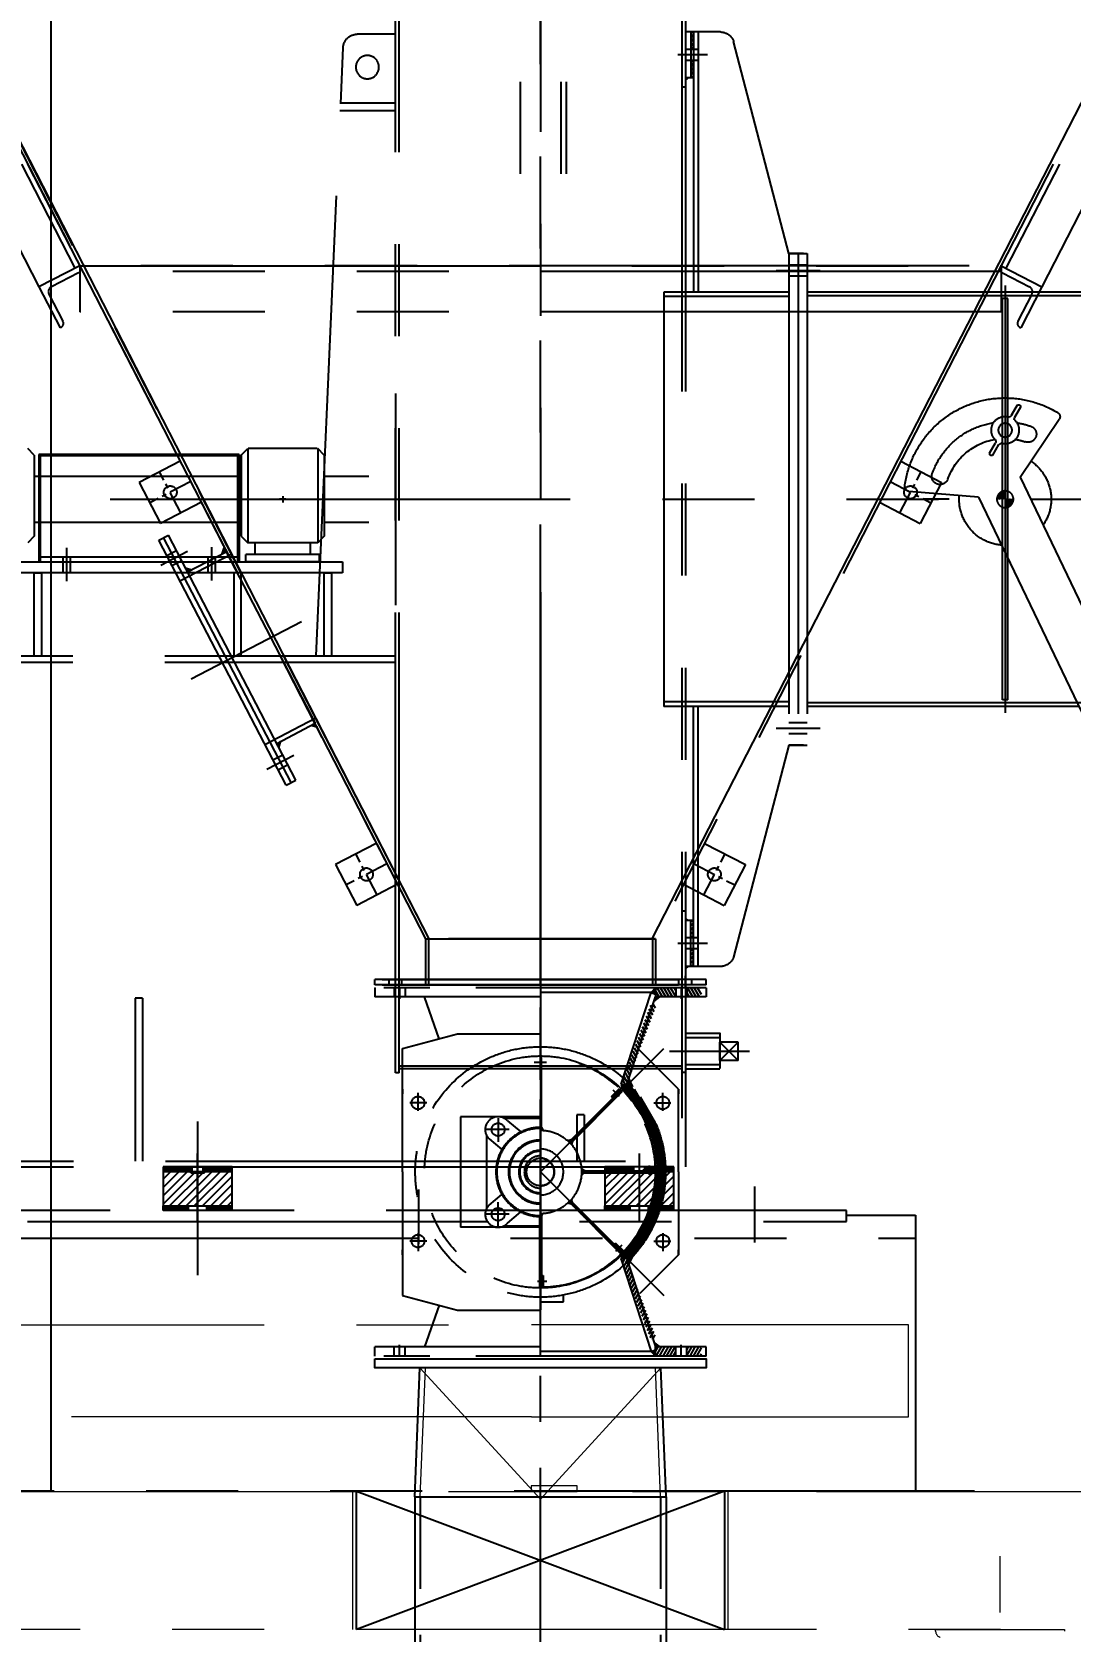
# Model space of a CAD drawing. Header units: inches. Extents: x 0 to 157513, y -28488 to 35640.
# Drawn here: x 32876 to 34004, y 22242 to 23979 of the extents above; entities that cross this region are included whole.
import ezdxf

# ---------------------------------------------------------------- set-up
doc = ezdxf.new("R2010")
doc.units = ezdxf.units.IN
doc.header["$LTSCALE"] = 400
doc.header["$MEASUREMENT"] = 0
for name, pattern in [('0', [0]), ('CENTER', [2, 1.25, -0.25, 0.25, -0.25]), ('DASHED2', [0.375, 0.25, -0.125]), ('HIDDEN', [9.525, 6.35, -3.175]), ('HIDDEN2', [4.7625, 3.175, -1.5875]), ('PHANTOM', [2.5, 1.25, -0.25, 0.25, -0.25, 0.25, -0.25])]:
    doc.linetypes.add(name, pattern=pattern)
for name, color, linetype in [('BF', 8, 'PHANTOM'), ('cen', 1, 'CENTER'), ('hid', 3, 'HIDDEN2')]:
    doc.layers.add(name, color=color, linetype=linetype)
for name, color, linetype, lineweight in [('BF STR', 8, 'PHANTOM', 5), ('R- PHANTOM', 3, 'PHANTOM', 9), ('R-OBJECT', 2, 'Continuous', 20)]:
    doc.layers.add(name, color=color, linetype=linetype, lineweight=lineweight)
doc.styles.add('ROMANS', font='romans')
doc.dimstyles.new('SAM2 60 SC', dxfattribs={"dimscale": 60, "dimtxt": 2.5, "dimasz": 2.5, "dimexe": 1.25, "dimexo": 0.625, "dimtad": 1, "dimtoh": 1, "dimdec": 0, "dimdsep": 46, "dimtxsty": 'ROMANS', "dimblk": 'OBLIQUE', "dimcen": 2.5, "dimclrd": 1, "dimclre": 1, "dimclrt": 256, "dimadec": 0, "dimazin": 2, "dimtfac": 1, "dimtdec": 0, "dimtofl": 0, "dimtmove": 0, "dimatfit": 3, "dimfxl": 1, "dimtolj": 1, "dimtzin": 0, "dimarcsym": 1})
pattern_1 = [(45, (-138936.4814, 48009.567), (-2.24506403, 2.24506403), [])]

# ---------------------------------------------------------------- blocks, each defined once
blk = doc.blocks.new('611bf4 strgaele')
at = {"layer": 'BF STR'}
for p, q in [((-272699.8, 36579.1, 0.1), (-269909.5, 36579.1, 0.1)), ((-269499.8, 36579.1, -0.3), (-269909.5, 36579.1, -0.3)), ((-269499.8, 36479.2, -0.3), (-269499.8, 36579.1, -0.3)), ((-269909.5, 36479.2, 0.1), (-272699.8, 36479.2, 0.1)), ((-269909.5, 36479.2, -0.3), (-269499.8, 36479.2, -0.3)), ((-269909.8, 36404.1, 0), (-269909.8, 36398.1, 0)), ((-269859.8, 36404.1, 0), (-269909.8, 36404.1, 0)), ((-269859.8, 36398.1, 0), (-269859.8, 36404.1, 0)), ((-272599.8, 36398.1), (-267199.8, 36398.1)), ((-270103.8, 36248.1, 0), (-270103.8, 36398.1, 0)), ((-269909.8, 36398.1, 0), (-269859.8, 36398.1, 0)), ((-269695.8, 36248.1, 0), (-269695.8, 36398.1, 0)), ((-269400.4, 35266.4), (-269400.4, 36327.9)), ((-267599.8, 36248.1, -1749.7), (-272199.8, 36248.1, -1749.7)), ((-269470.4, 36246.4, -657693.4), (-269470.4, 36248.1, -657693.4)), ((-269470.4, 36248.1, -657693.4), (-269330.4, 36248.1, -657693.4)), ((-269330.4, 36248.1, -657693.4), (-269330.4, 36246.4, -657693.4))]:
    blk.add_line(p, q, dxfattribs=at)
blk.add_arc((-269463.4, 36246.4, -657693.4), 7, 180.0223, 254.0092, dxfattribs=at)
blk = doc.blocks.new('611bf4ele')
at = {"layer": 'BF', "linetype": '0'}
blk.add_line((-256041.6, 43461.3, 139.3), (-256041.6, 36398.1, 139.3), dxfattribs=at)
at = {"layer": 'BF', "linetype": 'HIDDEN', "ltscale": 300}
for p, q in [((-256592.4, 38870.9, 139.3), (-255630.7, 36998.3, 139.3)), ((-254426.8, 38870.9, 139.3), (-255388.5, 36998.3, 139.3))]:
    blk.add_line(p, q, dxfattribs=at)
at = {"layer": 'BF'}
for p, q in [((-255509.6, 36948.1, 139.3), (-255509.6, 38879.2, 139.3)), ((-256579.9, 38729.2, 139.3), (-256054.5, 37706.2, 139.3)), ((-256530.4, 38729.2, 139.3), (-256015.4, 37726.5, 139.3)), ((-256523.7, 38729.2, 139.3), (-255634.6, 36998.1, 139.3)), ((-255531.6, 38729.2, 139.3), (-255531.6, 37729.2, 139.3)), ((-255487.6, 38729.2, 139.3), (-255487.6, 37729.2, 139.3)), ((-255481.6, 38729.2, 139.3), (-255481.6, 37729.2, 139.3)), ((-254495.5, 38729.2, 139.3), (-255384.6, 36998.1, 139.3)), ((-254488.7, 38729.2, 139.3), (-255003.8, 37726.5, 139.3)), ((-254439.3, 38729.2, 139.3), (-254964.7, 37706.2, 139.3)), ((-256249.8, 38196.1, 139.3), (-255634.6, 36998.1, 139.3)), ((-256246.3, 38196.1, 139.3), (-255631, 36998.1, 139.3)), ((-256010.1, 37729.2, 139.3), (-256054.5, 37706.2, 139.3)), ((-256010.1, 37729.2, 139.3), (-255009.1, 37729.2, 139.3)), ((-256010.1, 37729.2, 139.3), (-256010.1, 37679.2, 139.3)), ((-256009.6, 37728.3, 139.3), (-256010.1, 37729.2, 139.3)), ((-255009.1, 37723.2, 139.3), (-256010.1, 37723.2, 139.3)), ((-255043.7, 37729.2, 139.3), (-255963, 37729.2, 139.3)), ((-255009.6, 37728.3, 139.3), (-255009.1, 37729.2, 139.3)), ((-255009.1, 37729.2, 139.3), (-255009.1, 37679.2, 139.3)), ((-255009.1, 37729.2, 139.3), (-254964.7, 37706.2, 139.3)), ((-256054.5, 37706.2, 139.3), (-256031.4, 37661.8, 139.3)), ((-256011.7, 37721.6, 139.3), (-256041, 37706.4, 139.3)), ((-255007.4, 37721.6, 139.3), (-254978.1, 37706.4, 139.3)), ((-254964.7, 37706.2, 139.3), (-254987.7, 37661.8, 139.3)), ((-256043.6, 37698.3, 139.3), (-256028.4, 37669, 139.3)), ((-254975.6, 37698.3, 139.3), (-254990.8, 37669, 139.3)), ((-255009.1, 37679.2, 139.3), (-256010.1, 37679.2, 139.3)), ((-256030.5, 37662.3, 139.3), (-256031.4, 37661.8, 139.3)), ((-254988.6, 37662.3, 139.3), (-254987.7, 37661.8, 139.3)), ((-255901.1, 37516.9, 139.3), (-255945.5, 37493.8, 139.3)), ((-255118, 37516.9, 139.3), (-255073.7, 37493.8, 139.3)), ((-255945.5, 37493.8, 139.3), (-255922.4, 37449.5, 139.3)), ((-255073.7, 37493.8, 139.3), (-255096.8, 37449.5, 139.3)), ((-255878, 37472.6, 139.3), (-255922.4, 37449.5, 139.3)), ((-255141.1, 37472.6, 139.3), (-255096.8, 37449.5, 139.3)), ((-255924.4, 37431.2, 139.3), (-255913.8, 37436.8, 139.3)), ((-255785.9, 37165.1, 139.3), (-255924.4, 37431.2, 139.3)), ((-255780.6, 37167.9, 139.3), (-255919.1, 37434, 139.3)), ((-255775.3, 37170.6, 139.3), (-255913.8, 37436.8, 139.3)), ((-255922.2, 37404.2, 139.3), (-255892.9, 37419.4, 139.3)), ((-255915.6, 37414.4, 139.3), (-255905, 37419.9, 139.3)), ((-255901.3, 37386.9, 139.3), (-255845.6, 37415.9, 139.3)), ((-255893, 37396.8, 139.3), (-255851.2, 37418.6, 139.3)), ((-255853.5, 37423, 139.3), (-255855.6, 37416.3, 139.3)), ((-255851.2, 37418.6, 139.3), (-255754.2, 37232.3, 139.3)), ((-255910.1, 37403.7, 139.3), (-255899.4, 37409.3, 139.3)), ((-255895.3, 37401.3, 139.3), (-255888.5, 37399.1, 139.3)), ((-255889, 37280.5, 139.3), (-255769.2, 37342.9, 139.3)), ((-255809, 37209.4, 139.3), (-255754.2, 37237.9, 139.3)), ((-255796.1, 37210.5, 139.3), (-255754.2, 37232.3, 139.3)), ((-255751.9, 37227.9, 139.3), (-255758.7, 37230, 139.3)), ((-255793.7, 37206.1, 139.3), (-255791.6, 37212.8, 139.3)), ((-255806.8, 37182.4, 139.3), (-255777.5, 37197.6, 139.3)), ((-255800.2, 37192.6, 139.3), (-255789.6, 37198.1, 139.3)), ((-255794.7, 37181.9, 139.3), (-255784.1, 37187.5, 139.3)), ((-255785.9, 37165.1, 139.3), (-255775.3, 37170.6, 139.3)), ((-255688, 37101.9, 139.3), (-255732.3, 37078.8, 139.3)), ((-255331.2, 37101.9, 139.3), (-255286.8, 37078.8, 139.3)), ((-255732.3, 37078.8, 139.3), (-255709.2, 37034.5, 139.3)), ((-255286.8, 37078.8, 139.3), (-255310, 37034.5, 139.3)), ((-255664.9, 37057.6, 139.3), (-255709.2, 37034.5, 139.3)), ((-255354.3, 37057.6, 139.3), (-255310, 37034.5, 139.3)), ((-255634.6, 36998.1, 139.3), (-255384.6, 36998.1, 139.3)), ((-255634.6, 36998.1, 139.3), (-255634.6, 36948.1, 139.3)), ((-255634.6, 36998.1, 139.3), (-255634.6, 36948.1, 139.3)), ((-255631.2, 36998.1, 139.3), (-255631.2, 36948.1, 139.3)), ((-255384.6, 36998.1, 139.3), (-255609.6, 36998.1, 139.3)), ((-255387.8, 36998.1, 139.3), (-255387.8, 36948.1, 139.3)), ((-255384.6, 36998.1, 139.3), (-255384.6, 36948.1, 139.3)), ((-255384.6, 36998.1, 139.3), (-255384.6, 36948.1, 139.3)), ((-255329.6, 36954.1, 139.3), (-255689.6, 36954.1, 139.3)), ((-255689.6, 36948.1, 139.3), (-255689.6, 36954.1, 139.3)), ((-255329.6, 36948.1, 139.3), (-255689.6, 36948.1, 139.3)), ((-255681.6, 36954.1, 139.3), (-255359.6, 36954.1, 139.3)), ((-255681.6, 36948.1, 139.3), (-255359.6, 36948.1, 139.3)), ((-255674.1, 36948.1, 139.3), (-255674.1, 36954.1, 139.3)), ((-255667.1, 36945.1, 139.3), (-255667.1, 36958, 139.3)), ((-255660.1, 36948.1, 139.3), (-255660.1, 36954.1, 139.3)), ((-255359.1, 36948.1, 139.3), (-255359.1, 36954.1, 139.3)), ((-255352.1, 36945.1, 139.3), (-255352.1, 36958, 139.3)), ((-255345.1, 36948.1, 139.3), (-255345.1, 36954.1, 139.3)), ((-255329.6, 36948.1, 139.3), (-255329.6, 36954.1, 139.3))]:
    blk.add_line(p, q, dxfattribs=at)
at = {"layer": 'BF', "linetype": 'CENTER', "ltscale": 0.05}
for p, q in [((-255900.3, 37461, 139.3), (-255923.4, 37505.4, 139.3)), ((-255118.9, 37461, 139.3), (-255095.8, 37505.4, 139.3)), ((-255889.6, 37494.8, 139.3), (-255933.9, 37471.7, 139.3)), ((-255129.5, 37494.8, 139.3), (-255085.2, 37471.7, 139.3)), ((-255676.5, 37079.8, 139.3), (-255720.8, 37056.7, 139.3)), ((-255687.1, 37046, 139.3), (-255710.2, 37090.4, 139.3)), ((-255342.7, 37079.8, 139.3), (-255298.4, 37056.7, 139.3)), ((-255332.1, 37046, 139.3), (-255308.9, 37090.4, 139.3))]:
    blk.add_line(p, q, dxfattribs=at)
at = {"layer": 'BF'}
for centre in [(-255911.8, 37483.2, 139.3), (-255107.4, 37483.2, 139.3), (-255698.6, 37068.2, 139.3), (-255320.6, 37068.2, 139.3)]:
    blk.add_circle(centre, 7, dxfattribs=at)
for centre, radius, start, end in [((-256014, 37726, 139.3), 5, 297.4246, 27.4246), ((-255005.1, 37726, 139.3), 5, 152.5754, 242.5754), ((-256038.3, 37701.1, 139.3), 6, 117.4246, 207.4246), ((-254980.9, 37701.1, 139.3), 6, 332.5754, 62.5754), ((-256032.8, 37666.7, 139.3), 5, 297.4246, 27.4246), ((-254986.3, 37666.7, 139.3), 5, 152.5754, 242.5754)]:
    blk.add_arc(centre, radius, start, end, dxfattribs=at)
for points in [[(-255853.5, 37423, 139.3), (-255851.2, 37418.6, 139.3), (-255855.6, 37416.3, 139.3)], [(-255895.3, 37401.3, 139.3), (-255893, 37396.8, 139.3), (-255888.5, 37399.1, 139.3)], [(-255751.9, 37227.9, 139.3), (-255754.2, 37232.3, 139.3), (-255758.7, 37230, 139.3)], [(-255793.7, 37206.1, 139.3), (-255796.1, 37210.5, 139.3), (-255791.6, 37212.8, 139.3)]]:
    blk.add_solid(points, dxfattribs=at)
blk = doc.blocks.new('racele04')
at = {"layer": 'BF', "ltscale": 0.5}
h = blk.add_hatch(color=256, dxfattribs=at)
h.paths.add_polyline_path([(8641.5, 71565.5), (8637, 71560.5), (8641.5, 71558.7)])
h.paths.add_polyline_path([(8646.3, 71555.5), (8641.5, 71555.5), (8639.7, 71550.8)])
h = blk.add_hatch(dxfattribs=at)
h.set_pattern_fill('ANSI31', color=256, angle=75, style=0)
h.set_pattern_definition([(120, (-145097.6652, 77336.1222), (-2.74963066, -1.5875), [])])
h.paths.add_polyline_path([(8663.5, 71555.5), (8663.5, 71565.5), (8641.5, 71565.5), (8641.5, 71555.5)])
h.paths.add_polyline_path([(8691.5, 71555.5), (8691.5, 71565.5), (8675.5, 71565.5), (8675.5, 71555.5)])
h = blk.add_hatch(dxfattribs=at)
h.set_pattern_fill('ANSI31', color=256, angle=75, style=0)
h.set_pattern_definition([(120, (-145097.6652, 77323.6222), (-2.74963066, -1.5875), [])])
h.paths.add_polyline_path([(8641.5, 71543), (8641.5, 71546.2), (8637, 71548), (8619.7, 71502.2), (8624.4, 71497.5)])
h.paths.add_polyline_path([(8624.4, 71497.5), (8619.7, 71502.2), (8606.6, 71467.3, -0.012023), (8611.4, 71462.8)])
h.paths.add_polyline_path([(8611.4, 71462.8, 0.012023), (8606.6, 71467.3), (8604.1, 71460.7), (8609.9, 71458.8)])
h = blk.add_hatch(dxfattribs=at)
h.set_pattern_fill('ANSI31', color=256, style=0)
h.set_pattern_definition(pattern_1)
h.paths.add_polyline_path([(8517.5, 71484.2), (8516.5, 71484.2), (8516.5, 71410.4, -0.005788), (8517.5, 71410.4)])
h.paths.add_polyline_path([(8517.5, 71490.4, 0.002083), (8516.5, 71490.4), (8516.5, 71484.2), (8517.5, 71484.2)])
h = blk.add_hatch(dxfattribs=at)
h.set_pattern_fill('ANSI31', color=256, scale=0.520833, angle=45, style=0)
h.set_pattern_definition([(90, (-128728.5544, 79661.5774), (-1.653645833, 1e-16), [])])
h.paths.add_polyline_path([(8602.6, 71456), (8598.2, 71451.6), (8599.7, 71450.1), (8604.1, 71454.5, 0.004167)])
h.paths.add_polyline_path([(8598.2, 71451.6), (8593.8, 71447.2), (8595.3, 71445.7), (8599.7, 71450.1)])
h = blk.add_hatch(color=256, dxfattribs=at)
h.paths.add_polyline_path([(8609.9, 71458.8), (8604.1, 71460.7), (8605.6, 71454.5)])
h.paths.add_polyline_path([(8612.7, 71466.4), (8611.4, 71462.8, -0.01327), (8616.4, 71457.7)])
h = blk.add_hatch(dxfattribs=at)
h.set_pattern_fill('ANSI31', color=256, scale=0.5, angle=75, style=0)
h.set_pattern_definition([(120, (-138989.3091, 79081.0442), (-1.374815329, -0.79375), [])])
h.paths.add_polyline_path([(8635, 71432.2), (8626.2, 71427.3, -0.129021), (8642.5, 71365.4), (8652.5, 71365.4, 0.129021)])
h.paths.add_polyline_path([(8612.7, 71461.6), (8605.6, 71454.5, -0.068142), (8626.2, 71427.3), (8635, 71432.2, 0.068142)])
h = blk.add_hatch(dxfattribs=at)
h.set_pattern_fill('ANSI31', color=256, angle=45, style=0)
h.set_pattern_definition([(90, (-113017.436, 50494.7046), (-3.175, 2e-16), [])])
h.paths.add_polyline_path([(8599.7, 71450.1), (8547.6, 71398, -0.005788), (8548.3, 71397.2), (8600.4, 71449.4)])
h.paths.add_polyline_path([(8600.4, 71449.4), (8548.3, 71397.2, -0.005788), (8549, 71396.5), (8601.2, 71448.6)])
for points in [[(8519.4, 71410.3, 0.010211), (8517.5, 71410.4), (8517.5, 71413.6)], [(8549.8, 71400.3), (8546.2, 71399.2, -0.010211), (8547.6, 71398)], [(8550.3, 71395.1, 0.010211), (8549, 71396.5), (8551.3, 71398.8)], [(8564.7, 71366.5), (8561.4, 71368.3, -0.010211), (8561.5, 71366.5)], [(8561.4, 71362.5, 0.010211), (8561.5, 71364.4), (8564.7, 71364.4)], [(8546.2, 71331.6, 0.010211), (8547.6, 71332.9), (8549.8, 71330.6)], [(8551.3, 71332.1), (8550.3, 71335.7, -0.010211), (8549, 71334.3)], [(8517.5, 71317.2), (8519.4, 71320.5, -0.010211), (8517.5, 71320.4)]]:
    blk.add_hatch(color=256, dxfattribs=at).paths.add_polyline_path(points)
h = blk.add_hatch(dxfattribs=at)
h.set_pattern_fill('ANSI31', color=256, style=0)
h.set_pattern_definition(pattern_1)
h.paths.add_polyline_path([(8635.2, 71366.5), (8561.5, 71366.5, -0.005788), (8561.5, 71365.4), (8635.2, 71365.4)])
h.paths.add_polyline_path([(8635.2, 71365.4), (8561.5, 71365.4, -0.005788), (8561.5, 71364.4), (8635.2, 71364.4)])
h = blk.add_hatch(dxfattribs=at)
h.set_pattern_fill('ANSI31', color=256, scale=0.5, angle=75, style=0)
h.set_pattern_definition([(240, (-138989.3091, 81997.3385), (-1.374815329, 0.79375), [])])
h.paths.add_polyline_path([(8635, 71298.6), (8626.2, 71303.6, 0.129021), (8642.5, 71365.4), (8652.5, 71365.4, -0.129021)])
h.paths.add_polyline_path([(8612.7, 71269.3), (8605.6, 71276.3, 0.068142), (8626.2, 71303.6), (8635, 71298.6, -0.068142)])
h = blk.add_hatch(dxfattribs=at)
h.set_pattern_fill('ANSI31', color=256, scale=0.520833, style=0)
h.set_pattern_definition([(45, (-129421.8262, 79743.099), (-1.169304182, 1.169304182), [])])
h.paths.add_polyline_path([(8641.5, 71368.5), (8635.2, 71368.5), (8635.2, 71366.5), (8641.5, 71366.5, 0.004167)])
h.paths.add_polyline_path([(8635.2, 71368.5), (8629, 71368.5), (8629, 71366.5), (8635.2, 71366.5)])
h = blk.add_hatch(dxfattribs=at)
h.set_pattern_fill('ANSI31', color=256, angle=-45, style=0)
h.set_pattern_definition([(360, (-159021.2718, 64579.8422), (1e-15, 3.175), [])])
h.paths.add_polyline_path([(8601.2, 71282.2), (8549, 71334.3, -0.005788), (8548.3, 71333.6), (8600.4, 71281.5)])
h.paths.add_polyline_path([(8600.4, 71281.5), (8548.3, 71333.6, -0.005788), (8547.6, 71332.9), (8599.7, 71280.7)])
h = blk.add_hatch(dxfattribs=at)
h.set_pattern_fill('ANSI31', color=256, angle=-90, style=0)
h.set_pattern_definition([(315, (-161506.4093, 90498.8877), (2.24506403, 2.24506403), [])])
h.paths.add_polyline_path([(8517.5, 71246.7), (8517.5, 71320.4, -0.005788), (8516.5, 71320.4), (8516.5, 71246.7)])
h.paths.add_polyline_path([(8516.5, 71246.7), (8516.5, 71320.4, -0.005788), (8515.4, 71320.4), (8515.4, 71246.7)])
h = blk.add_hatch(dxfattribs=at)
h.set_pattern_fill('ANSI31', color=256, scale=0.520833, angle=-45, style=0)
h.set_pattern_definition([(360, (-129854.399, 80290.9606), (4e-16, 1.653645833), [])])
h.paths.add_polyline_path([(8607.1, 71279.3), (8602.7, 71283.7), (8601.2, 71282.2), (8605.6, 71277.8, 0.004167)])
h.paths.add_polyline_path([(8602.7, 71283.7), (8598.2, 71288.1), (8596.8, 71286.6), (8601.2, 71282.2)])
h = blk.add_hatch(color=256, dxfattribs=at)
h.paths.add_polyline_path([(8605.6, 71276.3), (8604.1, 71270.2), (8609.9, 71272.1)])
h.paths.add_polyline_path([(8611.4, 71268), (8612.7, 71264.5), (8616.4, 71273.2, -0.01327)])
h = blk.add_hatch(dxfattribs=at)
h.set_pattern_fill('ANSI31', color=256, angle=75, style=0)
h.set_pattern_definition([(240, (-145097.6652, 83754.7605), (-2.74963066, 1.5875), [])])
h.paths.add_polyline_path([(8641.5, 71187.8), (8641.5, 71184.6), (8637, 71182.8), (8619.7, 71228.6), (8624.4, 71233.3)])
h.paths.add_polyline_path([(8624.4, 71233.3), (8619.7, 71228.6), (8606.6, 71263.5, 0.012023), (8611.4, 71268)])
h.paths.add_polyline_path([(8611.4, 71268, -0.012023), (8606.6, 71263.5), (8604.1, 71270.2), (8609.9, 71272.1)])
h = blk.add_hatch(dxfattribs=at)
h.set_pattern_fill('ANSI31', color=256, scale=0.520833, angle=-90, style=0)
h.set_pattern_definition([(315, (-129772.8775, 80984.2325), (1.169304182, 1.169304182), [])])
h.paths.add_polyline_path([(8519.6, 71240.4), (8519.6, 71246.7), (8517.5, 71246.7), (8517.5, 71240.4, 0.004167)])
h.paths.add_polyline_path([(8519.6, 71246.7), (8519.6, 71252.9), (8517.5, 71252.9), (8517.5, 71246.7)])
h = blk.add_hatch(color=256, dxfattribs=at)
h.paths.add_polyline_path([(8641.5, 71172.3), (8637, 71170.5), (8641.5, 71165.5)])
h.paths.add_polyline_path([(8639.7, 71180.3), (8641.5, 71175.5), (8646.3, 71175.5)])
h = blk.add_hatch(dxfattribs=at)
h.set_pattern_fill('ANSI31', color=256, angle=75, style=0)
h.set_pattern_definition([(240, (-145097.6652, 83742.4805), (-2.74963066, 1.5875), [])])
h.paths.add_polyline_path([(8641.5, 71175.5), (8641.5, 71165.5), (8663.5, 71165.5), (8663.5, 71175.5)])
h.paths.add_polyline_path([(8675.5, 71175.5), (8675.5, 71165.5), (8691.5, 71165.5), (8691.5, 71175.5)])
for p, q in [((8696.5, 71568.5, 405.6), (8336.5, 71568.5, 405.6)), ((8696.5, 71565.5, 405.6), (8336.5, 71565.5, 405.6)), ((8336.5, 71565.5, 405.6), (8336.5, 71555.5, 405.6)), ((8516.5, 71555.5, 405.6), (8336.5, 71555.5, 405.6)), ((8357.5, 71565.5, 405.6), (8357.5, 71555.5, 405.6)), ((8363.5, 71565.5, 405.6), (8363.5, 71553.4, 405.6)), ((8369.5, 71565.5, 405.6), (8369.5, 71555.5, 405.6)), ((8406.5, 71510.1, 405.6), (8390.5, 71555.5, 405.6)), ((8516.5, 71565.5, 405.6), (8516.5, 71165.5, 405.6)), ((8516.5, 71165.5, 405.6), (8516.5, 71565.5, 405.6)), ((8516.5, 71565.5, 405.6), (8516.5, 71165.5, 405.6)), ((8637, 71560.5, 405.6), (8516.5, 71560.5, 405.6)), ((8604.1, 71460.7, 405.6), (8637, 71560.5, 405.6)), ((8609.9, 71458.8, 405.6), (8641.5, 71555.5, 405.6)), ((8637, 71560.5, 405.6), (8641.5, 71565.5, 405.6)), ((8637, 71560.5, 405.6), (8641.5, 71558.7, 405.6)), ((8639.7, 71550.7, 405.6), (8646.3, 71555.5, 405.6)), ((8641.5, 71565.5, 405.6), (8641.5, 71555.5, 405.6)), ((8696.5, 71555.5, 405.6), (8641.5, 71555.5, 405.6)), ((8663.5, 71566, 405.6), (8663.5, 71555.5, 405.6)), ((8669.5, 71565.5, 405.6), (8669.5, 71553.4, 405.6)), ((8675.5, 71565.5, 405.6), (8675.5, 71555.5, 405.6)), ((8696.5, 71565.5, 405.6), (8696.5, 71555.5, 405.6)), ((8366.5, 71499.4, 405.6), (8426.5, 71515.4, 405.6)), ((8426.5, 71515.4, 405.6), (8516.5, 71515.4, 405.6)), ((8366.5, 71365.4, 405.6), (8366.5, 71499.4, 405.6)), ((8516.5, 71365.4, 405.6), (8650.6, 71499.6, 405.6)), ((8516.5, 71490.4, 405.6), (8516.5, 71460.4, 405.6)), ((8517.5, 71409.9, 405.6), (8517.5, 71490.4, 405.6)), ((8666.5, 71455.4, 405.6), (8624.4, 71497.5, 405.6)), ((8523.2, 71484.2, 405.6), (8509.6, 71484.2, 405.6)), ((8366.5, 71455.4, 405.6), (8366.5, 71450.1, 405.6)), ((8383.5, 71431.8, 405.6), (8383.5, 71451.4, 405.6)), ((8547.2, 71397.6, 405.6), (8604.1, 71454.5, 405.6)), ((8548.7, 71396.1, 405.6), (8605.6, 71453.1, 405.6)), ((8593.8, 71447.2, 405.6), (8602.6, 71456, 405.6)), ((8602.6, 71447.2, 405.6), (8595.6, 71454.2, 405.6)), ((8609.9, 71458.8, 405.6), (8604.1, 71460.7, 405.6)), ((8604.1, 71460.7, 405.6), (8605.6, 71454.5, 405.6)), ((8605.6, 71454.5, 405.6), (8612.7, 71461.6, 405.6)), ((8612.7, 71466.4, 405.6), (8616.4, 71457.7, 405.6)), ((8649.5, 71431.8, 405.6), (8649.5, 71451.4, 405.6)), ((8666.5, 71365.4, 405.6), (8666.5, 71455.4, 405.6)), ((8666.5, 71455.4, 405.6), (8666.5, 71450.1, 405.6)), ((8393.2, 71440.4, 405.6), (8374.7, 71440.4, 405.6)), ((8595.3, 71445.7, 405.6), (8593.8, 71447.2, 405.6)), ((8639.8, 71440.4, 405.6), (8658.3, 71440.4, 405.6)), ((8516.5, 71425.4, 405.6), (8429.5, 71425.4, 405.6)), ((8429.5, 71425.4, 405.6), (8429.5, 71305.4, 405.6)), ((8470.5, 71424, 405.6), (8470.5, 71398.2, 405.6)), ((8476.8, 71423.9, 405.6), (8516.5, 71423.9, 405.6)), ((8480.6, 71421.1, 405.6), (8495.2, 71408.9, 405.6)), ((8482.5, 71411.4, 405.6), (8457.9, 71411.4, 405.6)), ((8458, 71405.1, 405.6), (8458, 71325.8, 405.6)), ((8460.7, 71401.4, 405.6), (8474.7, 71389.8, 405.6)), ((8517.5, 71413.6, 405.6), (8519.4, 71410.3, 405.6)), ((8549.8, 71400.3, 405.6), (8546.2, 71399.2, 405.6)), ((8551.3, 71398.8, 405.6), (8550.3, 71395.1, 405.6)), ((8366.5, 71365.4, 405.6), (8366.5, 71231.4, 405.6)), ((8516.5, 71365.4, 405.6), (8650.6, 71231.3, 405.6)), ((8560.9, 71364.4, 405.6), (8641.5, 71364.4, 405.6)), ((8561, 71366.5, 405.6), (8641.5, 71366.5, 405.6)), ((8564.7, 71366.5, 405.6), (8561.4, 71368.3, 405.6)), ((8564.7, 71364.4, 405.6), (8561.4, 71362.5, 405.6)), ((8629, 71366.5, 405.6), (8629, 71368.5, 405.6)), ((8629, 71368.5, 405.6), (8641.5, 71368.5, 405.6)), ((8635.2, 71362.3, 405.6), (8635.2, 71372.3, 405.6)), ((8666.5, 71365.4, 405.6), (8666.5, 71275.4, 405.6)), ((8460.7, 71329.4, 405.6), (8474.7, 71341.1, 405.6)), ((8470.5, 71306.8, 405.6), (8470.5, 71332.6, 405.6)), ((8549.8, 71330.6, 405.6), (8546.2, 71331.6, 405.6)), ((8547.2, 71333.2, 405.6), (8604.1, 71276.3, 405.6)), ((8548.7, 71334.7, 405.6), (8605.6, 71277.8, 405.6)), ((8551.3, 71332.1, 405.6), (8550.3, 71335.7, 405.6)), ((8482.5, 71319.4, 405.6), (8457.9, 71319.4, 405.6)), ((8480.6, 71309.7, 405.6), (8495.2, 71322, 405.6)), ((8515.4, 71317.1, 405.6), (8515.4, 71240.4, 405.6)), ((8517.5, 71317.2, 405.6), (8519.4, 71320.5, 405.6)), ((8517.5, 71320.4, 405.6), (8517.5, 71240.4, 405.6)), ((8383.5, 71299, 405.6), (8383.5, 71279.4, 405.6)), ((8516.5, 71305.4, 405.6), (8429.5, 71305.4, 405.6)), ((8476.8, 71306.9, 405.6), (8516.5, 71306.9, 405.6)), ((8649.5, 71299, 405.6), (8649.5, 71279.4, 405.6)), ((8366.5, 71275.4, 405.6), (8366.5, 71280.7, 405.6)), ((8393.2, 71290.4, 405.6), (8374.7, 71290.4, 405.6)), ((8596.8, 71286.6, 405.6), (8598.2, 71288.1, 405.6)), ((8598.2, 71288.1, 405.6), (8607.1, 71279.3, 405.6)), ((8598.3, 71279.3, 405.6), (8605.3, 71286.3, 405.6)), ((8639.8, 71290.4, 405.6), (8658.3, 71290.4, 405.6)), ((8666.5, 71275.4, 405.6), (8666.5, 71280.7, 405.6)), ((8604.1, 71270.2, 405.6), (8605.6, 71276.3, 405.6)), ((8609.9, 71272.1, 405.6), (8604.1, 71270.2, 405.6)), ((8604.1, 71270.2, 405.6), (8637, 71170.5, 405.6)), ((8605.6, 71276.3, 405.6), (8612.7, 71269.3, 405.6)), ((8609.9, 71272.1, 405.6), (8641.5, 71175.5, 405.6)), ((8612.7, 71264.5, 405.6), (8616.4, 71273.2, 405.6)), ((8666.5, 71275.4, 405.6), (8624.4, 71233.3, 405.6)), ((8513.4, 71246.7, 405.6), (8523.4, 71246.7, 405.6)), ((8517.5, 71252.9, 405.6), (8519.6, 71252.9, 405.6)), ((8519.6, 71252.9, 405.6), (8519.6, 71240.4, 405.6)), ((8366.5, 71231.4, 405.6), (8426.5, 71215.4, 405.6)), ((8516.5, 71224.4, 405.6), (8541.5, 71224.4, 405.6)), ((8541.5, 71224.4, 405.6), (8541.5, 71231.7, 405.6)), ((8406.5, 71220.8, 405.6), (8390.5, 71175.5, 405.6)), ((8426.5, 71215.4, 405.6), (8516.5, 71215.4, 405.6)), ((8516.5, 71175.5, 405.6), (8336.5, 71175.5, 405.6)), ((8336.5, 71165.5, 405.6), (8336.5, 71175.5, 405.6)), ((8357.5, 71165.5, 405.6), (8357.5, 71175.5, 405.6)), ((8363.5, 71165.5, 405.6), (8363.5, 71177.6, 405.6)), ((8369.5, 71165.5, 405.6), (8369.5, 71175.5, 405.6)), ((8637, 71170.5, 405.6), (8641.5, 71172.3, 405.6)), ((8639.7, 71180.3, 405.6), (8646.3, 71175.5, 405.6)), ((8696.5, 71175.5, 405.6), (8641.5, 71175.5, 405.6)), ((8641.5, 71165.5, 405.6), (8641.5, 71175.5, 405.6)), ((8663.5, 71165.5, 405.6), (8663.5, 71175.5, 405.6)), ((8669.5, 71165.5, 405.6), (8669.5, 71177.6, 405.6)), ((8675.5, 71165.5, 405.6), (8675.5, 71175.5, 405.6)), ((8696.5, 71165.5, 405.6), (8696.5, 71175.5, 405.6)), ((8696.5, 71165.5, 405.6), (8336.5, 71165.5, 405.6)), ((8637, 71170.5, 405.6), (8516.5, 71170.5, 405.6)), ((8637, 71170.5, 405.6), (8641.5, 71165.5, 405.6))]:
    blk.add_line(p, q, dxfattribs=at)
for centre, radius in [((8516.5, 71365.4, 405.6), 136), ((8516.5, 71365.4, 405.6), 126), ((8383.5, 71440.4, 405.6), 7), ((8649.5, 71440.4, 405.6), 7), ((8470.5, 71411.4, 405.6), 7), ((8516.5, 71365.4, 405.6), 15), ((8470.5, 71319.4, 405.6), 7), ((8383.5, 71290.4, 405.6), 7), ((8649.5, 71290.4, 405.6), 7)]:
    blk.add_circle(centre, radius, dxfattribs=at)
for centre, radius, start, end in [((8516.5, 71365.4, 405.6), 125, 270, 90), ((8470.5, 71411.4, 405.6), 14, 43.8294, 225.5258), ((8516.5, 71365.4, 405.6), 48.4, 90, 270), ((8516.5, 71365.4, 405.6), 47.4, 90, 270), ((8516.5, 71365.4, 405.6), 34.7, 90, 270), ((8516.5, 71365.4, 405.6), 33.7, 90, 270), ((8516.5, 71365.4, 405.6), 45, 270, 90), ((8516.5, 71365.4, 405.6), 45, 270, 90), ((8516.5, 71365.4, 405.6), 23.5, 90, 270), ((8516.5, 71365.4, 405.6), 22.5, 90, 270), ((8516.5, 71365.4, 405.6), 17.5, 90, 270), ((8516.5, 71365.4, 405.6), 25, 270, 90), ((8516.5, 71365.4, 405.6), 15, 270, 90), ((8470.5, 71319.4, 405.6), 14, 134.4742, 316.1706)]:
    blk.add_arc(centre, radius, start, end, dxfattribs=at)
blk = doc.blocks.new('611fn3eleupd')
at = {"layer": 'BF'}
h = blk.add_hatch(dxfattribs=at)
h.set_pattern_fill('ANSI31', color=256, scale=10)
h.set_pattern_definition([(45, (1832075.0551, -541422.3113), (-0.88388348, 0.88388348), [])])
h.paths.add_polyline_path([(1847280.4, -537725), (1847248.9, -537725), (1847248.9, -537730), (1847280.4, -537730)])
h.paths.add_polyline_path([(1847236.9, -537725), (1847205.4, -537725), (1847205.4, -537730), (1847236.9, -537730)])
h.paths.add_polyline_path([(1847232.9, -537767.5), (1847205.4, -537767.5), (1847205.4, -537772.5), (1847232.9, -537772.5)])
h.paths.add_polyline_path([(1847280.4, -537767.5), (1847252.9, -537767.5), (1847252.9, -537772.5), (1847280.4, -537772.5)])
h = blk.add_hatch(dxfattribs=at)
h.set_pattern_fill('ANSI31', color=256, scale=2, angle=270)
h.set_pattern_definition([(315, (1847205.4165, -537774.501), (4.49013, 4.49013), [])])
h.paths.add_polyline_path([(1847280.4, -537730), (1847250.4, -537730), (1847250.4, -537731.5), (1847242.9, -537731.5), (1847242.9, -537767.5), (1847280.4, -537767.5)])
h.paths.add_polyline_path([(1847242.9, -537731.5), (1847235.4, -537731.5), (1847235.4, -537730), (1847205.4, -537730), (1847205.4, -537767.5), (1847242.9, -537767.5)])
h = blk.add_hatch(dxfattribs=at)
h.set_pattern_fill('ANSI31', color=256, scale=10)
h.set_pattern_definition([(45, (1832555.0551, -541422.3113), (-0.88388348, 0.88388348), [])])
h.paths.add_polyline_path([(1847760.4, -537725), (1847728.9, -537725), (1847728.9, -537730), (1847760.4, -537730)])
h.paths.add_polyline_path([(1847716.9, -537725), (1847685.4, -537725), (1847685.4, -537730), (1847716.9, -537730)])
h.paths.add_polyline_path([(1847712.9, -537767.5), (1847685.4, -537767.5), (1847685.4, -537772.5), (1847712.9, -537772.5)])
h.paths.add_polyline_path([(1847760.4, -537767.5), (1847732.9, -537767.5), (1847732.9, -537772.5), (1847760.4, -537772.5)])
h = blk.add_hatch(dxfattribs=at)
h.set_pattern_fill('ANSI31', color=256, scale=2, angle=270)
h.set_pattern_definition([(315, (1847685.4165, -537774.501), (4.49013, 4.49013), [])])
h.paths.add_polyline_path([(1847760.4, -537730), (1847730.4, -537730), (1847730.4, -537731.5), (1847722.9, -537731.5), (1847722.9, -537767.5), (1847760.4, -537767.5)])
h.paths.add_polyline_path([(1847722.9, -537731.5), (1847715.4, -537731.5), (1847715.4, -537730), (1847685.4, -537730), (1847685.4, -537767.5), (1847722.9, -537767.5)])
for p, q in [((1847350.4, -536100.9), (1847350.4, -537684.5)), ((1847192.9, -536383), (1847192.9, -537725)), ((1847196.9, -536383), (1847196.9, -537672.3)), ((1847503.9, -537623), (1847503.9, -536383)), ((1847507.9, -537623), (1847507.9, -536383)), ((1847154.7, -536492.5), (1847192.9, -536492.5)), ((1847178.9, -536492.5), (1847178.9, -536775)), ((1847183.9, -536494.3), (1847185.8, -536492.5)), ((1847183.9, -536492.5), (1847183.9, -536775)), ((1847186.9, -536497.8), (1847183.9, -536494.8)), ((1847183.9, -536498.8), (1847186.9, -536495.8)), ((1847186.9, -536502.3), (1847183.9, -536499.3)), ((1847183.9, -536503.3), (1847186.9, -536500.3)), ((1847186.9, -536493.3), (1847186.1, -536492.5)), ((1847186.9, -536492.5), (1847186.9, -536542.5)), ((1847507.9, -536495), (1847549.7, -536495)), ((1847080.4, -536733), (1847140.5, -536502.7)), ((1847168.9, -536517.5), (1847201, -536517.5)), ((1847178.9, -536511.5), (1847192.9, -536511.5)), ((1847186.9, -536506.8), (1847183.9, -536503.8)), ((1847183.9, -536507.8), (1847186.9, -536504.8)), ((1847186.9, -536511.2), (1847183.9, -536508.2)), ((1847184.7, -536511.5), (1847186.9, -536509.3)), ((1847594.1, -537170), (1847564.7, -536509.5)), ((1847178.9, -536523.5), (1847192.9, -536523.5)), ((1847183.9, -536525.8), (1847186.2, -536523.5)), ((1847186.9, -536529.2), (1847183.9, -536526.2)), ((1847183.9, -536530.3), (1847186.9, -536527.3)), ((1847186.9, -536533.7), (1847183.9, -536530.7)), ((1847183.9, -536534.7), (1847186.9, -536531.7)), ((1847186.9, -536538.2), (1847183.9, -536535.2)), ((1847186.9, -536524.7), (1847185.7, -536523.5)), ((1847183.9, -536539.2), (1847186.9, -536536.2)), ((1847186.7, -536542.5), (1847183.9, -536539.7)), ((1847183.9, -536542.5), (1847192.9, -536542.5)), ((1847185.2, -536542.5), (1847186.9, -536540.7)), ((1847192.9, -536552.5), (1847196.9, -536552.5)), ((1847507.9, -536570), (1847567.7, -536570)), ((1847507.9, -536578), (1847568.2, -536578)), ((1847060.4, -536733), (1847060.4, -537267)), ((1847080.4, -536733), (1847060.4, -536733)), ((1847064.4, -536733), (1847080.4, -536733)), ((1847070.4, -536733), (1847070.4, -537267)), ((1847080.4, -536733), (1847080.4, -537267)), ((1847080.4, -536733), (1847080.4, -537267)), ((1847094.4, -536751.5), (1847046.4, -536751.5)), ((1847080.4, -536745.5), (1847060.4, -536745.5)), ((1847080.4, -536757.5), (1847060.4, -536757.5)), ((1846626.4, -536775), (1847060.4, -536775)), ((1846626.4, -536779), (1847060.4, -536779)), ((1846845.4, -536767.9), (1846845.4, -537232.1)), ((1847080.4, -536775), (1847192.9, -536775)), ((1847192.9, -536775), (1847216.4, -536775)), ((1847216.4, -536775), (1847216.4, -537225)), ((1846842.4, -537218), (1846842.4, -536782)), ((1846842.4, -536782), (1846848.4, -536782)), ((1846848.4, -537218), (1846848.4, -536782)), ((1847080.4, -536780), (1847216.4, -536780)), ((1846828.7, -536900), (1846835.2, -536911.3)), ((1846832.3, -536898), (1846838.8, -536909.2)), ((1847507.9, -536885), (1847507.9, -537115)), ((1846829.2, -536976), (1846786.6, -536913.1)), ((1846858.7, -536952), (1846852.2, -536940.7)), ((1846862.3, -536949.9), (1846855.8, -536938.7)), ((1847585.4, -536952), (1847592.4, -536945)), ((1847585.4, -536952), (1847585.4, -537040.3)), ((1847592.4, -536945), (1847592.4, -537047.3)), ((1847592.9, -536945), (1847667.9, -536945)), ((1847675.4, -536952), (1847668.4, -536945)), ((1847668.4, -536945), (1847668.4, -537047.3)), ((1847675.4, -536952), (1847675.4, -537040.3)), ((1847677.9, -536951.4), (1847677.9, -537068)), ((1847677.9, -536951.4), (1847895.4, -536951.4)), ((1847679.5, -536951.4), (1847679.5, -537068)), ((1847893.8, -536951.4), (1847893.8, -537068)), ((1847895.4, -536951.4), (1847895.4, -537068)), ((1847900.4, -536952), (1847907.4, -536945)), ((1847900.4, -536952), (1847900.4, -537040.3)), ((1847677.9, -536953), (1847895.4, -536953)), ((1846829.2, -536976), (1846708.3, -537228.1)), ((1847585.4, -536975), (1847536.9, -536975)), ((1847900.4, -536975), (1847675.4, -536975)), ((1848817.9, -537000), (1846437.3, -537000)), ((1846874.3, -536997.7), (1846753.3, -537249.7)), ((1846836.4, -537000.7), (1846837.2, -537000)), ((1846836.5, -537001.5), (1846838.1, -537000)), ((1846836.7, -537002.3), (1846839, -537000)), ((1846836.9, -537002.9), (1846839.8, -537000)), ((1846837.2, -537003.6), (1846840.7, -537000)), ((1846837.4, -537004.2), (1846841.6, -537000)), ((1846837.8, -537004.7), (1846842.5, -537000)), ((1846838.1, -537005.3), (1846843.4, -537000)), ((1846838.5, -537005.8), (1846844.3, -537000)), ((1846838.9, -537006.2), (1846845.2, -537000)), ((1846839.4, -537006.7), (1846845.4, -537000.6)), ((1846839.8, -537007.1), (1846845.4, -537001.5)), ((1846840.4, -537007.4), (1846845.4, -537002.4)), ((1846840.9, -537007.8), (1846845.4, -537003.3)), ((1846841.5, -537008.1), (1846845.4, -537004.2)), ((1846845.4, -536991.8), (1846846.2, -536991)), ((1846845.4, -536992.7), (1846846.9, -536991.1)), ((1846845.4, -536993.5), (1846847.7, -536991.3)), ((1846845.4, -536994.4), (1846848.4, -536991.5)), ((1846845.4, -536995.3), (1846849, -536991.7)), ((1846845.4, -536996.2), (1846849.6, -536992)), ((1846845.4, -536997.1), (1846850.2, -536992.3)), ((1846845.4, -536998), (1846850.7, -536992.7)), ((1846845.4, -536998.8), (1846851.2, -536993.1)), ((1846845.4, -536999.7), (1846851.6, -536993.5)), ((1846846, -537000), (1846852.1, -536994)), ((1846846.9, -537000), (1846852.5, -536994.4)), ((1846847.8, -537000), (1846852.9, -536994.9)), ((1846848.7, -537000), (1846853.2, -536995.5)), ((1846849.6, -537000), (1846853.5, -536996.1)), ((1846850.5, -537000), (1846853.8, -536996.7)), ((1846851.3, -537000), (1846854, -536997.3)), ((1846852.2, -537000), (1846854.2, -536998)), ((1846853.1, -537000), (1846854.3, -536998.8)), ((1846854, -537000), (1846854.4, -536999.6)), ((1846874.3, -536997.7), (1846950, -536991.5)), ((1846906.4, -537000), (1846934.4, -537000)), ((1847627, -537000), (1847633.8, -537000)), ((1847630.4, -536996.6), (1847630.4, -537003.4)), ((1846842.1, -537008.4), (1846845.4, -537005)), ((1846842.7, -537008.6), (1846845.4, -537005.9)), ((1846843.4, -537008.8), (1846845.4, -537006.8)), ((1846844.2, -537008.9), (1846845.4, -537007.7)), ((1846845, -537009), (1846845.4, -537008.6)), ((1847585.4, -537025), (1847536.9, -537025)), ((1847900.4, -537025), (1847675.4, -537025)), ((1847585.4, -537040.3), (1847592.4, -537047.3)), ((1847592.4, -537047.3), (1847668.4, -537047.3)), ((1847600.4, -537060), (1847600.4, -537047.3)), ((1847660.4, -537060), (1847660.4, -537047.3)), ((1847675.4, -537040.3), (1847668.4, -537047.3)), ((1847707.9, -537051.9), (1847707.9, -537088.2)), ((1847865.4, -537052.7), (1847865.4, -537089)), ((1847900.4, -537040.3), (1847907.4, -537047.3)), ((1848010.4, -537068), (1847565.4, -537068)), ((1847565.4, -537068), (1847565.4, -537080)), ((1847590.4, -537068), (1847590.4, -537060)), ((1847590.4, -537060), (1847667.9, -537060)), ((1847590.4, -537060), (1847670.4, -537060)), ((1847590.4, -537068), (1847670.4, -537068)), ((1847670.4, -537068), (1847670.4, -537060)), ((1847892.9, -537062.4), (1847677.9, -537062.4)), ((1847703.9, -537062.5), (1847703.9, -537080)), ((1847711.9, -537062.5), (1847711.9, -537080)), ((1847861.4, -537062.1), (1847861.4, -537080)), ((1847869.4, -537062.1), (1847869.4, -537080)), ((1847565.4, -537080), (1848010.4, -537080)), ((1847585.4, -537080), (1847577.4, -537080)), ((1847577.4, -537080), (1847577.4, -537170)), ((1847585.4, -537170), (1847585.4, -537080)), ((1847675.4, -537170), (1847675.4, -537080)), ((1847675.4, -537080), (1847683.4, -537080)), ((1847683.4, -537080), (1847683.4, -537170)), ((1847900.4, -537080), (1847892.4, -537080)), ((1847892.4, -537080), (1847892.4, -537170)), ((1847900.4, -537170), (1847900.4, -537080)), ((1848758.4, -537170), (1847507.9, -537170)), ((1848758.4, -537177), (1847507.9, -537177)), ((1846626.4, -537221), (1847060.4, -537221)), ((1846765.2, -537225), (1847060.4, -537225)), ((1846842.4, -537218), (1846848.4, -537218)), ((1847080.4, -537220), (1847216.4, -537220)), ((1847080.4, -537225), (1847192.9, -537225)), ((1847178.9, -537507.5), (1847178.9, -537225)), ((1847183.9, -537507.5), (1847183.9, -537225)), ((1847192.9, -537225), (1847216.4, -537225)), ((1847080.4, -537242.5), (1847060.4, -537242.5)), ((1847094.4, -537248.5), (1847046.4, -537248.5)), ((1847080.4, -537254.5), (1847060.4, -537254.5)), ((1847080.4, -537267), (1847060.4, -537267)), ((1847064.4, -537267), (1847080.4, -537267)), ((1847080.4, -537267), (1847140.5, -537497.3)), ((1847192.9, -537447.5), (1847196.9, -537447.5)), ((1847183.9, -537459.7), (1847186.1, -537457.5)), ((1847183.9, -537457.5), (1847192.9, -537457.5)), ((1847186.9, -537463.1), (1847183.9, -537460.1)), ((1847183.9, -537464.2), (1847186.9, -537461.2)), ((1847186.9, -537467.6), (1847183.9, -537464.6)), ((1847183.9, -537468.7), (1847186.9, -537465.7)), ((1847186.9, -537472.1), (1847183.9, -537469.1)), ((1847183.9, -537473.2), (1847186.9, -537470.2)), ((1847186.8, -537476.5), (1847183.9, -537473.6)), ((1847186.9, -537458.7), (1847185.8, -537457.5)), ((1847186.9, -537507.5), (1847186.9, -537457.5)), ((1847168.9, -537482.5), (1847201, -537482.5)), ((1847178.9, -537476.5), (1847192.9, -537476.5)), ((1847178.9, -537488.5), (1847192.9, -537488.5)), ((1847183.9, -537491.1), (1847186.6, -537488.5)), ((1847185.1, -537476.5), (1847186.9, -537474.7)), ((1847186.9, -537490.1), (1847185.3, -537488.5)), ((1847154.7, -537507.5), (1847192.9, -537507.5)), ((1847186.9, -537494.6), (1847183.9, -537491.6)), ((1847183.9, -537495.6), (1847186.9, -537492.6)), ((1847186.9, -537499.1), (1847183.9, -537496.1)), ((1847183.9, -537500.1), (1847186.9, -537497.1)), ((1847186.9, -537503.6), (1847183.9, -537500.6)), ((1847183.9, -537504.6), (1847186.9, -537501.6)), ((1847186.4, -537507.5), (1847183.9, -537505.1)), ((1847185.5, -537507.5), (1847186.9, -537506.1)), ((1847782.9, -537542), (1847782.9, -537719)), ((1847782.9, -537542), (1847790.9, -537542)), ((1847790.9, -537542), (1847790.9, -537719)), ((1847135.4, -537589.7), (1847155.3, -537589.7)), ((1847135.4, -537609.6), (1847155.3, -537589.7)), ((1847135.4, -537589.7), (1847155.3, -537609.6)), ((1847135.4, -537609.6), (1847135.4, -537589.7)), ((1847155.3, -537579.5), (1847155.3, -537618.3)), ((1847155.3, -537580.3), (1847192.9, -537580.3)), ((1847155.3, -537585), (1847192.9, -537585)), ((1847155.3, -537609.6), (1847155.3, -537589.7)), ((1847210.2, -537599.6), (1847123.1, -537599.6)), ((1847135.4, -537609.6), (1847155.3, -537609.6)), ((1847155.3, -537614.3), (1847192.9, -537614.3)), ((1847155.3, -537619), (1847192.9, -537619)), ((1847196.9, -537622.3), (1847192.9, -537622.3)), ((1847503.9, -537615.4), (1847196.9, -537615.4)), ((1847503.9, -537618.3), (1847196.9, -537618.3)), ((1847503.9, -537623), (1847507.9, -537623)), ((1847302.9, -537668.8), (1847302.9, -537719)), ((1847302.9, -537668.8), (1847310.9, -537668.8)), ((1847310.9, -537668.8), (1847310.9, -537719)), ((1847722.9, -537675.8), (1847722.9, -537842.6)), ((1847242.9, -537785), (1847242.9, -537710.6)), ((1847722.9, -537785), (1847722.9, -537710.6)), ((1848757.9, -537719), (1847192.9, -537719)), ((1848757.9, -537725), (1847192.9, -537725)), ((1847280.4, -537730), (1847205.4, -537730)), ((1847235.4, -537731.5), (1847235.4, -537730)), ((1847250.4, -537731.5), (1847235.4, -537731.5)), ((1847236.9, -537730), (1847236.9, -537725)), ((1847248.9, -537730), (1847248.9, -537725)), ((1847250.4, -537731.5), (1847250.4, -537730)), ((1847760.4, -537730), (1847685.4, -537730)), ((1847715.4, -537731.5), (1847715.4, -537730)), ((1847730.4, -537731.5), (1847715.4, -537731.5)), ((1847716.9, -537730), (1847716.9, -537725)), ((1847728.9, -537730), (1847728.9, -537725)), ((1847730.4, -537731.5), (1847730.4, -537730)), ((1847117.9, -537746.4), (1847117.9, -537807.2)), ((1847482.9, -537749.6), (1847482.9, -537808.9)), ((1847232.9, -537772.5), (1847232.9, -537767.5)), ((1847252.9, -537772.5), (1847252.9, -537767.5)), ((1847712.9, -537772.5), (1847712.9, -537767.5)), ((1847732.9, -537772.5), (1847732.9, -537767.5)), ((1847017.9, -537777.5), (1846942.9, -537777.5)), ((1846942.9, -537777.5), (1846942.9, -538077.5)), ((1847017.9, -537784.5), (1847017.9, -537772.5)), ((1847017.9, -537772.5), (1848907.9, -537772.5)), ((1848907.9, -537784.5), (1847017.9, -537784.5)), ((1848982.9, -537802.5), (1846942.9, -537802.5)), ((1846878.8, -538077.5), (1849026.2, -538077.5))]:
    blk.add_line(p, q, dxfattribs=at)
for points in [[(1847205.4, -537772.5), (1847205.4, -537725), (1847280.4, -537725), (1847280.4, -537767.5)], [(1847685.4, -537772.5), (1847685.4, -537725), (1847760.4, -537725), (1847760.4, -537767.5)], [(1847205.4, -537772.5), (1847280.4, -537772.5), (1847280.4, -537767.5), (1847205.4, -537767.5)], [(1847685.4, -537772.5), (1847760.4, -537772.5), (1847760.4, -537767.5), (1847685.4, -537767.5)]]:
    blk.add_lwpolyline(points, dxfattribs=at)
for centre, radius in [((1847538.4, -536530.7), 12.6), ((1846845.4, -536925), 7.5), ((1846845.4, -537000), 9)]:
    blk.add_circle(centre, radius, dxfattribs=at)
for centre, radius, start, end in [((1847154.7, -536507.5), 15, 90, 161.3484), ((1847549.7, -536510), 15, 2.0805, 90), ((1846845.4, -537000), 110, 7.3734, 121.3693), ((1846830.7, -536899.4), 2.06, 43.3679, 196.6321), ((1846790.8, -536910.3), 5, 121.3693, 214.0987), ((1846845.4, -537000), 84, 98.6706, 109.3714), ((1846845.4, -536925), 15, 131.6022, 288.3978), ((1846830, -536913.1), 5.46, 352.8613, 19.5883), ((1846842.9, -536905.7), 5.46, 199.5883, 247.1387), ((1846845.4, -536925), 15, 311.6022, 108.3978), ((1846845.4, -537000), 84, 19.3714, 81.3294), ((1846820.5, -536929.2), 9, 109.3714, 289.3714), ((1846845.4, -537000), 66, 99.7843, 109.3714), ((1846845.4, -537000), 66, 19.3714, 80.2157), ((1846848, -536944.3), 5.46, 40.4117, 67.1387), ((1846860.9, -536936.8), 5.46, 172.4273, 199.5883), ((1846860.2, -536950.6), 2.06, 223.3679, 16.6321), ((1846845.4, -537000), 50, 124.0987, 214.3714), ((1846916.2, -536975.1), 9, 199.3714, 19.3714), ((1846949.5, -536986.5), 5, 274.644, 7.3734), ((1846845.4, -537000), 50, 274.3714, 4.644), ((1847154.7, -537492.5), 15, 198.6516, 270)]:
    blk.add_arc(centre, radius, start, end, dxfattribs=at)
for points in [[(1847192.9, -536542.5), (1847188.9, -536542.5), (1847192.9, -536546.1), (1847188.4, -536542.5)], [(1847192.9, -537457.5), (1847188.9, -537457.5), (1847192.9, -537453.9), (1847188.4, -537457.5)], [(1847192.9, -537507.5), (1847188.9, -537507.5), (1847192.9, -537511.2), (1847188.4, -537507.5)]]:
    blk.add_solid(points, dxfattribs=at)
blk = doc.blocks.new('_OBLIQUE')
at = {"color": 0, "linetype": 'ByBlock'}
blk.add_line((-0.5, -0.5), (0.5, 0.5), dxfattribs=at)
blk = doc.blocks.new('*D334')
at = {"color": 1, "lineweight": -2}
for p, q in [((34317.2, 23129.4), (34317.2, 21162.9)), ((33428.9, 21444.7), (33428.9, 21162.9)), ((34317.2, 21237.9), (33428.9, 21237.9))]:
    blk.add_line(p, q, dxfattribs=at)
at = {"layer": 'Defpoints', "color": 0}
for p in [(34317.2, 23166.9), (33428.9, 21482.2, 405.6), (33428.9, 21237.9)]:
    blk.add_point(p, dxfattribs=at)
at = {"color": 1, "lineweight": -2, "xscale": 150, "yscale": 150, "zscale": 150, "rotation": 180}
blk.add_blockref('_OBLIQUE', (33428.9, 21237.9), dxfattribs=at)
at = {"color": 1, "lineweight": -2, "xscale": 150, "yscale": 150, "zscale": 150}
blk.add_blockref('_OBLIQUE', (34317.2, 21237.9), dxfattribs=at)
at = {"insert": (33873, 21350.4), "char_height": 150, "attachment_point": 5, "style": 'ROMANS'}
blk.add_mtext('\\A1;888', dxfattribs=at)
blk = doc.blocks.new('*D336')
at = {"color": 1, "lineweight": -2}
for p, q in [((36166.4, 22393.9), (38094.9, 22393.9)), ((38019.9, 22393.9), (38019.9, 17807.8)), ((33466.4, 17807.8), (38094.9, 17807.8))]:
    blk.add_line(p, q, dxfattribs=at)
at = {"layer": 'Defpoints', "color": 0}
for p in [(36128.9, 22393.9, 169.4), (33428.9, 17807.8, 23.4), (38019.9, 17807.8)]:
    blk.add_point(p, dxfattribs=at)
at = {"color": 1, "lineweight": -2, "xscale": 150, "yscale": 150, "zscale": 150}
for p, rotation in [((38019.9, 22393.9), 90), ((38019.9, 17807.8), 270)]:
    blk.add_blockref('_OBLIQUE', p, dxfattribs=dict(at, rotation=rotation))
at = {"insert": (37907.4, 20100.8), "char_height": 150, "attachment_point": 5, "rotation": 90, "style": 'ROMANS'}
blk.add_mtext('\\A1;4586', dxfattribs=at)
blk = doc.blocks.new('*D358')
at = {"color": 1, "lineweight": -2}
for p, q in [((33154.4, 24246.6), (31540.4, 24246.6)), ((31615.4, 24246.6), (31615.4, 22393.9)), ((31758.9, 22393.9), (31540.4, 22393.9))]:
    blk.add_line(p, q, dxfattribs=at)
at = {"layer": 'Defpoints', "color": 0}
for p in [(33191.9, 24246.6), (31615.4, 22393.9), (31796.4, 22393.9, 385.1)]:
    blk.add_point(p, dxfattribs=at)
at = {"color": 1, "lineweight": -2, "xscale": 150, "yscale": 150, "zscale": 150}
for p, rotation in [((31615.4, 24246.6), 90), ((31615.4, 22393.9), 270)]:
    blk.add_blockref('_OBLIQUE', p, dxfattribs=dict(at, rotation=rotation))
at = {"insert": (31502.9, 23320.3), "char_height": 150, "attachment_point": 5, "rotation": 90, "style": 'ROMANS'}
blk.add_mtext('\\A1;1853', dxfattribs=at)

msp = doc.modelspace()

# ---------------------------------------------------------------- linework, layer by layer
at = {"ltscale": 10}
for p, q in [((33292.4, 22387.9, 405.6), (33297.9, 22527.9, 405.6)), ((33565.4, 22387.9, 405.6), (33559.9, 22527.9, 405.6)), ((33292.4, 22387.9, 405.6), (33292.4, 17807.6, 24.6)), ((33565.4, 22387.9, 405.6), (33565.4, 17807.6, 24.6))]:
    msp.add_line(p, q, dxfattribs=at)
msp.add_line((33292.4, 22387.9, 405.6), (33565.4, 22387.9, 405.6))
at = {"ltscale": 10, "elevation": 405.6}
msp.add_lwpolyline([(33248.9, 22537.9), (33608.9, 22537.9), (33608.9, 22527.9), (33248.9, 22527.9)], close=True, dxfattribs=at)
at = {"layer": 'BF'}
for p, q in [((33228.9, 22243.6, -1334.5), (33228.9, 22393.9, 405.6)), ((33228.9, 22393.9, 405.6), (33628.9, 22243.6, -1334.5)), ((33628.9, 22393.9, 405.6), (33228.9, 22243.6, -1334.5)), ((33628.9, 22393.9, 405.6), (33628.9, 22243.6, -1334.5))]:
    msp.add_line(p, q, dxfattribs=at)
at = {"layer": 'cen', "ltscale": 0.5}
msp.add_line((33428.9, 17769.3, 23.4), (33428.9, 23123.5, 23.4), dxfattribs=at)
at = {"layer": 'hid', "linetype": 'DASHED2'}
for p, q in [((33298.4, 22387.9, 405.6), (33298.4, 17812, 25)), ((33559.4, 22387.9, 405.6), (33559.4, 17812, 25))]:
    msp.add_line(p, q, dxfattribs=at)
at = {"layer": 'R- PHANTOM', "color": 7, "ltscale": 0.5}
for p, q in [((33608.9, 22943.9, 405.6), (33248.9, 22943.9, 405.6)), ((33608.9, 22940.9, 405.6), (33248.9, 22940.9, 405.6)), ((33248.9, 22940.9, 405.6), (33248.9, 22930.9, 405.6)), ((33428.9, 22930.9, 405.6), (33248.9, 22930.9, 405.6)), ((33428.9, 22940.9, 405.6), (33428.9, 22540.9, 405.6)), ((33428.9, 22540.9, 405.6), (33428.9, 22940.9, 405.6)), ((33428.9, 22940.9, 405.6), (33428.9, 22540.9, 405.6))]:
    msp.add_line(p, q, dxfattribs=at)
at = {"layer": 'R-OBJECT', "color": 3, "linetype": 'HIDDEN', "ltscale": 300}
for p, q in [((33428.9, 22385.4, 405.6), (33297.9, 22527.9, 405.6)), ((33298.4, 22387.9, 405.6), (33303.9, 22527.9, 405.6)), ((33559.9, 22527.9, 405.6), (33428.9, 22385.4, 405.6)), ((33559.4, 22387.9, 405.6), (33553.9, 22527.9, 405.6))]:
    msp.add_line(p, q, dxfattribs=at)

# ---------------------------------------------------------------- block references
for name, p in [('611bf4ele', (288938.5, -14004.3, 245.8)), ('racele04', (24912.4, -48624.7))]:
    msp.add_blockref(name, p)
at = {"xscale": -1}
msp.add_blockref('611fn3eleupd', (1880779.3, 560471.4, 385.1), dxfattribs=at)
at = {"layer": 'cen', "ltscale": 0.5}
msp.add_blockref('611bf4 strgaele', (303328.7, -14004.3, 169.4), dxfattribs=at)

# ---------------------------------------------------------------- dimensions: what is measured, and where the dimension line sits
for base, p1, p2, picture, middle in [((31615.4, 22393.9), (33191.9, 24246.6), (31796.4, 22393.9, 385.1), '*D358', (31502.9, 23320.3)), ((38019.9, 17807.8), (36128.9, 22393.9, 169.4), (33428.9, 17807.8, 23.4), '*D336', (37907.4, 20100.8))]:
    dim = msp.add_linear_dim(base=base, p1=p1, p2=p2, angle=90, dimstyle='SAM2 60 SC', override={"dimtoh": 0})
    dim.commit()
    dim.dimension.update_dxf_attribs({"geometry": picture, "text_midpoint": middle})
dim = msp.add_linear_dim(base=(33428.9, 21237.9), p1=(34317.2, 23166.9), p2=(33428.9, 21482.2, 405.6), dimstyle='SAM2 60 SC', override={"dimtoh": 0})
dim.commit()
dim.dimension.update_dxf_attribs({"geometry": '*D334', "text_midpoint": (33873, 21350.4)})

doc.saveas('drawing.dxf')
